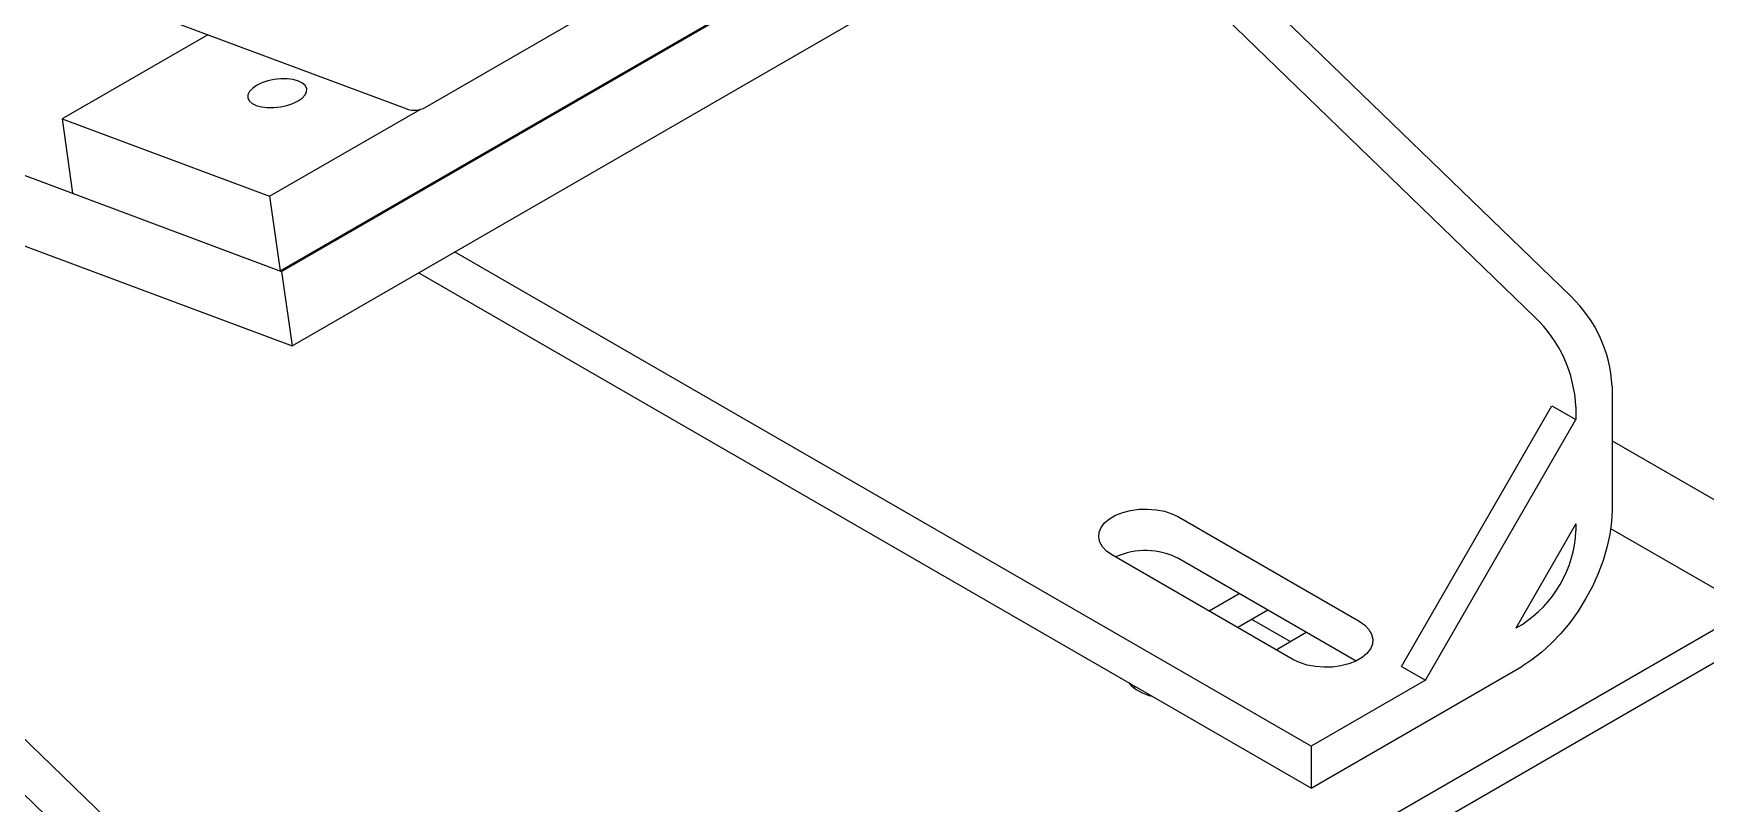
# Model space of a CAD drawing. Header units: millimetres. Extents: x 1293 to 41893, y 1011 to 26911.
# Drawn here: x 3806.8 to 4068.7, y 22962.8 to 23083.4 of the extents above; entities that cross this region are included whole.
import ezdxf

# ---------------------------------------------------------------- set-up
doc = ezdxf.new("R2010")
doc.units = ezdxf.units.MM
doc.header["$LTSCALE"] = 50
doc.layers.add('CAPA_1', color=7, linetype='Continuous')
doc.dimstyles.new('SLDDIMSTYLE3', dxfattribs={"dimtxt": 0.18, "dimasz": 100, "dimexe": 0, "dimexo": 0.0625, "dimgap": 0, "dimtad": 0, "dimtih": 1, "dimtoh": 1, "dimdec": 0, "dimrnd": 1e-09, "dimzin": 0, "dimdsep": 46, "dimtxsty": 'Standard', "dimsah": 1, "dimcen": 0.09, "dimadec": 0, "dimazin": 0, "dimtfac": 100, "dimtdec": 0, "dimtofl": 0, "dimtmove": 0, "dimatfit": 3, "dimfxl": 1, "dimfrac": 2, "dimtolj": 1, "dimtzin": 0, "dimarcsym": 0})

msp = doc.modelspace()

# ---------------------------------------------------------------- linework, layer by layer
at = {"color": 7, "linetype": 'Continuous', "lineweight": 25}
for p, q in [((3845.4656607, 23046.2350833), (4010.457243, 23141.4826963)), ((3845.6977821, 23046.1483461), (4010.6893644, 23141.3959591)), ((3847.3349529, 23034.4814179), (4012.3265351, 23129.7290309)), ((3977.8199043, 23109.808777), (4047.639693, 23042.1940964)), ((3972.16305, 23106.5431445), (4041.9828387, 23038.928464)), ((3868.174385, 23071.8241546), (3900.7012969, 23090.6015412)), ((3865.367443, 23071.5281699), (3829.6207453, 23084.8857036)), ((3834.1239007, 23083.2030013), (3811.3314921, 23070.0452239)), ((3762.6770791, 23077.1708435), (3845.6977821, 23046.1483461)), ((3740.7672603, 23074.3027618), (3847.3349529, 23034.4814179)), ((3843.82849, 23057.9020115), (3867.4186708, 23071.5203329)), ((3811.3314921, 23070.0452239), (3812.9686629, 23058.3782957)), ((3811.3314921, 23070.0452239), (3843.82849, 23057.9020115)), ((3712.8033464, 23062.607364), (3851.0640078, 22928.7133689)), ((3707.1464922, 23059.3417316), (3845.4071536, 22925.4477365)), ((3843.82849, 23057.9020115), (3845.4656607, 23046.2350833)), ((4006.9027336, 22971.7627238), (3872.796975, 23049.1803304)), ((3845.6977821, 23046.1483461), (3847.3349529, 23034.4814179)), ((4006.9027336, 22965.2303973), (3867.1392012, 23045.9141671)), ((4054.0431857, 23028.1856761), (4054.0431857, 23008.7748173)), ((4021.0448692, 22984.2809815), (4044.6150953, 23025.1058104)), ((4044.6150953, 23025.1058104), (4048.3863314, 23022.9287221)), ((4048.3863314, 23024.9200437), (4048.3863314, 23022.9287221)), ((4024.8161054, 22982.1038932), (4048.3863314, 23022.9287221)), ((4054.0431857, 23019.6153652), (4139.7775259, 22970.1219841)), ((3986.1609347, 23007.6846807), (4014.4452059, 22991.3565185)), ((4048.3863314, 23006.5979059), (4038.958241, 22990.2679743)), ((4048.3863314, 23006.5979059), (4048.3863314, 23005.5091848)), ((4075.5745872, 22993.2915915), (4053.8322738, 23005.8431619)), ((4004.0743065, 22985.3695257), (3975.7900352, 23001.6976879)), ((4013.951326, 22985.1093028), (3986.1609347, 23001.1523542)), ((3995.6680834, 22995.6639941), (3990.9549577, 22992.9431645)), ((3856.8428895, 22867.0204703), (4075.5745872, 22993.2915915)), ((4000.1589413, 22993.071477), (3995.4458156, 22990.3506474)), ((4003.6257963, 22988.161437), (3997.6396887, 22991.6171434)), ((4039.9010501, 22990.8122464), (4038.958241, 22990.2679743)), ((3856.8428895, 22861.8354361), (4075.5745872, 22988.1065574)), ((4001.4319232, 22986.8949411), (4006.1450489, 22989.6157706)), ((4006.9027336, 22965.2303973), (4039.9010501, 22984.2799199)), ((4021.0448692, 22984.2809815), (4024.8161054, 22982.1038932)), ((3979.4331564, 22981.0882467), (3979.1729248, 22980.9021771)), ((4024.8161054, 22982.1038932), (4006.9027336, 22971.7627238)), ((4006.9027336, 22971.7627238), (4006.9027336, 22965.2303973))]:
    msp.add_line(p, q, dxfattribs=at)
at = {"color": 7, "linetype": 'Continuous', "lineweight": 25, "flags": 128}
for points in [[(3841.7722586, 23075.2569723), (3841.1194537, 23074.802635), (3840.6623367, 23074.3101889), (3840.4238294, 23073.8043273), (3840.4158914, 23073.3104163), (3840.6389209, 23072.8532226), (3841.0817341, 23072.4556718), (3841.7221267, 23072.1376988), (3842.5279866, 23071.915248), (3843.4589047, 23071.7994741), (3844.4682008, 23071.7961825), (3845.5052646, 23071.9055382), (3846.5180934, 23072.1220576), (3847.4558998, 23072.4348836), (3848.2716581, 23072.8283298)], [(3848.2716581, 23072.8283298), (3848.924463, 23073.2826671), (3849.38158, 23073.7751132), (3849.6200873, 23074.2809748), (3849.6280253, 23074.7748858), (3849.4049958, 23075.2320795), (3848.9621826, 23075.6296303), (3848.32179, 23075.9476033), (3847.5159301, 23076.1700541), (3846.585012, 23076.285828), (3845.5757159, 23076.2891196), (3844.5386521, 23076.1797639), (3843.5258233, 23075.9632445), (3842.5880169, 23075.6504185), (3841.7722586, 23075.2569723)], [(3975.7900352, 23001.6976879), (3974.9255035, 23002.2987114), (3974.2669966, 23002.9812077), (3973.8369392, 23003.7219352), (3973.6499765, 23004.4956693), (3973.7124751, 23005.2760614), (3974.0223069, 23006.0365362), (3974.5689208, 23006.7511967), (3975.3337025, 23007.395706), (3976.2906084, 23007.948116), (3977.4070521, 23008.3896151), (3978.6450145, 23008.7051686), (3979.9623384, 23008.8840306), (3981.3141637, 23008.9201103), (3982.6544557, 23008.812179), (3983.9375723, 23008.5639122), (3985.1198187, 23008.1837643), (3986.1609347, 23007.6846807)], [(4054.0431857, 23008.7748173), (4053.9542629, 23006.895012), (4053.6886128, 23004.9361782), (4053.2495761, 23002.9229496), (4052.642674, 23000.8806435), (4051.8755385, 22998.8349431), (4050.9578169, 22996.8115744), (4049.9010501, 22994.8359824), (4048.7185274, 22992.9330112), (4047.4251198, 22991.1265919), (4046.0370927, 22989.4394412), (4044.5719013, 22987.892776), (4043.0479713, 22986.5060465), (4041.4844669, 22985.2966917), (4039.9010501, 22984.2799199)], [(4014.4452059, 22991.3565185), (4015.3097377, 22990.755495), (4015.9682446, 22990.0729987), (4016.3983019, 22989.3322712), (4016.5852647, 22988.5585371), (4016.522766, 22987.778145), (4016.2129343, 22987.0176701), (4015.6663204, 22986.3030096), (4014.9015387, 22985.6585004), (4013.9446328, 22985.1060904), (4012.828189, 22984.6645913), (4011.5902266, 22984.3490378), (4010.2729028, 22984.1701757), (4008.9210775, 22984.134096), (4007.5807855, 22984.2420273), (4006.2976688, 22984.4902942), (4005.1154225, 22984.8704421), (4004.0743065, 22985.3695257)]]:
    msp.add_lwpolyline(points, dxfattribs=at)
at = {"color": 7, "linetype": 'Continuous', "lineweight": 25}
for centre, radius, start, end in [((3866.4143894, 23075.0572281), 3.6810798, 253.476243981, 298.562647995), ((4033.2041448, 23027.1275721), 20.8658862, 2.906701847, 46.22522798), ((4027.6497357, 23023.908769), 20.7612399, 2.791967449, 46.339962378), ((4030.0350216, 23006.3063596), 18.3686162, 302.487345571, 357.512654284), ((3980.9543017, 22991.1055802), 11.315772, 62.605035046, 114.376600398), ((3983.4850692, 22986.4174515), 6.9769733, 222.15338368, 257.851992853)]:
    msp.add_arc(centre, radius, start, end, dxfattribs=at)

# ---------------------------------------------------------------- leaders
at = {"layer": 'CAPA_1'}
msp.add_leader([(4613.3411658, 23172.3653482), (2944.09302, 20990.7642905)], dimstyle='SLDDIMSTYLE3', dxfattribs=at)

doc.saveas('drawing.dxf')
